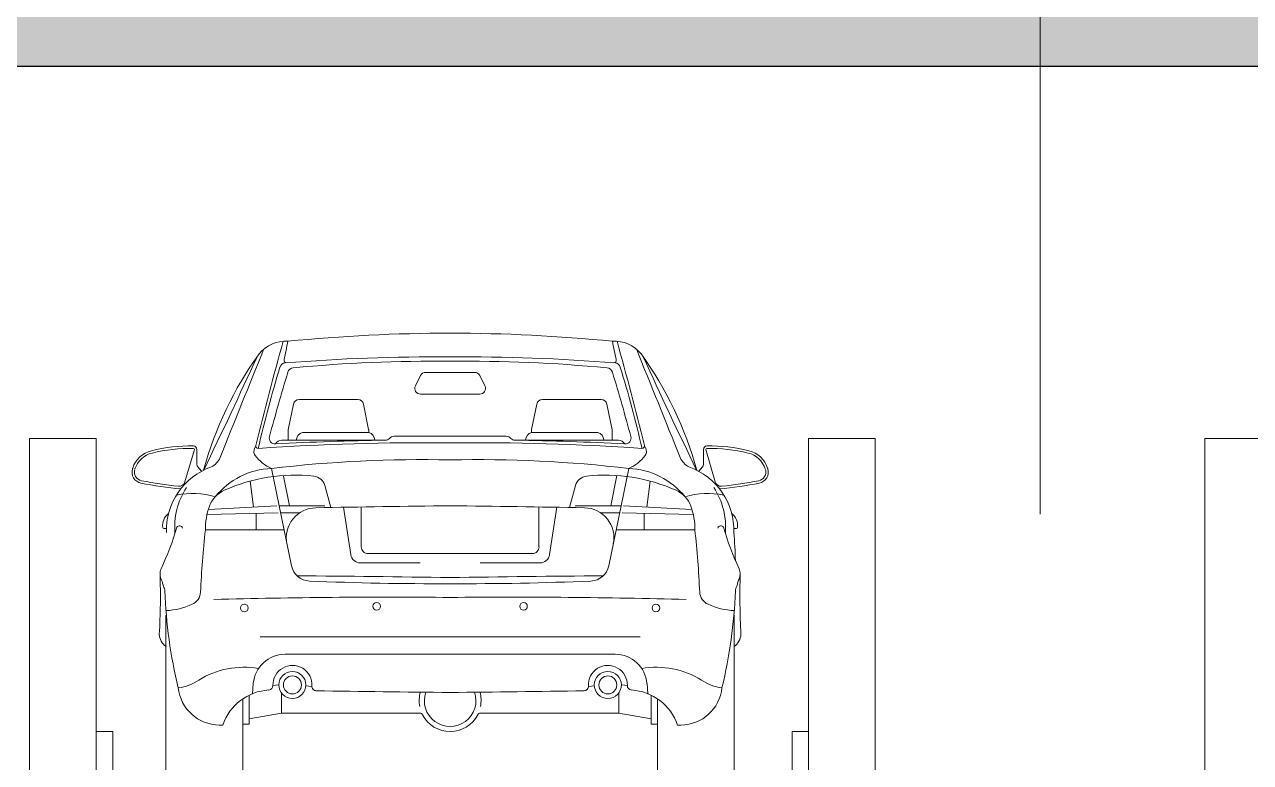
# Model space of a CAD drawing. Header units: millimetres. Extents: x -39507 to 33074, y -24219 to 30962.
# Drawn here: x -6733 to -3051, y -8443 to -6225 of the extents above; entities that cross this region are included whole.
import ezdxf

# ---------------------------------------------------------------- set-up
doc = ezdxf.new("R2010")
doc.units = ezdxf.units.MM
doc.linetypes.add('Осевые', pattern=[6350, 1270, -952.5, 3175, -952.5])
for name, color, linetype, lineweight, true_color in [('Оси-3', 7, 'Осевые', 9, 0xaaaaaa), ('Парковка-1', 7, 'Continuous', 9, 0xaaaaaa), ('Элементы узлов-1', 7, 'Continuous', 9, 0xaaaaaa)]:
    doc.layers.add(name, color=color, linetype=linetype, lineweight=lineweight, true_color=true_color)
for name, color, linetype, lineweight in [('Перекрытия', 7, 'Continuous', 9), ('Стены', 7, 'Continuous', 9), ('Структура _1_', 7, 'Continuous', 18), ('Фундамент несущей конструкции', 7, 'Continuous', 9), ('Штриховка разреза-2', 7, 'Continuous', 9)]:
    doc.layers.add(name, color=color, linetype=linetype, lineweight=lineweight)

# ---------------------------------------------------------------- blocks, each defined once
blk = doc.blocks.new('Стена наружная на отм_-10_450 - Стена наружная на отм_-10_450-507337-Разрез 2-2')
at = {"layer": 'Фундамент несущей конструкции'}
for p, q in [((-9282.9, -6350), (-5782.9, -6350)), ((-5782.9, -6350), (-3682.9, -6350)), ((-3682.9, -6350), (-2232.9, -6350))]:
    blk.add_line(p, q, dxfattribs=at)
blk = doc.blocks.new('Прк_Свб_Механизированная парковка_Параллельная - Прк_Свб_Механизированная парковка_Параллельная-V211-Разрез 2-2')
at = {"layer": 'Парковка-1'}
for p in [(-3187.9, -9950), (-2987.9, -7470)]:
    blk.add_line(p, (-3187.9, -7470), dxfattribs=at)
blk = doc.blocks.new('Прк_Свб_Механизированная парковка_Параллельная - Прк_Свб_Механизированная парковка_Параллельная-V210-Разрез 2-2')
at = {"layer": 'Парковка-1'}
for p, q in [((-617.9, -9950), (-617.9, -7470)), ((-417.9, -7470), (-617.9, -7470)), ((-417.9, -7470), (-417.9, -9950)), ((1722.1, -9950), (1722.1, -7470)), ((1922.1, -7470), (1722.1, -7470)), ((1922.1, -7470), (1922.1, -9950)), ((-367.9, -8350), (-417.9, -8350)), ((-417.9, -8350), (-417.9, -8600)), ((-367.9, -8539.9), (-367.9, -8350)), ((1722.1, -8350), (1672.1, -8350)), ((1672.1, -8350), (1672.1, -8539.9)), ((1722.1, -8600), (1722.1, -8350))]:
    blk.add_line(p, q, dxfattribs=at)
blk.add_arc((-138.8, -7612.4), 171.1, 161.674, 162.3817, dxfattribs=at)
at = {"layer": 'Элементы узлов-1'}
for p, q in [((556.4, -7280.3), (541, -7311.3)), ((645.4, -7270.7), (571.9, -7270.7)), ((718.8, -7270.7), (645.4, -7270.7)), ((734.3, -7280.3), (749.8, -7311.3)), ((368.3, -7352), (191.7, -7352)), ((556.5, -7336.3), (645.4, -7336.3)), ((645.4, -7336.3), (734.3, -7336.3)), ((922.5, -7352), (1099, -7352)), ((159.2, -7443), (174.8, -7365.9)), ((400.6, -7442.2), (385.2, -7365.9)), ((890.1, -7442.2), (905.5, -7365.9)), ((1131.5, -7443), (1116, -7365.9)), ((158.8, -7474.5), (158.8, -7446.5)), ((201.7, -7451.6), (401, -7451.6)), ((401, -7451.6), (401, -7445.6)), ((645.4, -7462.8), (476.8, -7462.8)), ((813.9, -7462.8), (645.4, -7462.8)), ((889.7, -7451.6), (889.7, -7445.6)), ((1089, -7451.6), (889.7, -7451.6)), ((1131.9, -7474.5), (1131.9, -7446.5)), ((-122.6, -7502.2), (-151, -7599.8)), ((-115.3, -7502.2), (-115.3, -7548)), ((450.5, -7474.5), (140.1, -7474.5)), ((840.2, -7474.5), (1150.7, -7474.5)), ((1406, -7502.2), (1406, -7548)), ((1413.4, -7502.2), (1441.7, -7599.8)), ((-112.7, -7554.8), (-101.1, -7568)), ((108.7, -7559.5), (168.7, -7852.2)), ((145, -7582.4), (163.2, -7671.6)), ((1182, -7559.5), (1122, -7852.2)), ((1146, -7580.9), (1127.5, -7671.6)), ((1403.5, -7554.8), (1391.8, -7568)), ((44.9, -7597.5), (54.8, -7675.5)), ((287.3, -7676.9), (268.9, -7610.7)), ((1003.4, -7676.9), (1021.8, -7610.7)), ((1245.8, -7597.5), (1235.9, -7675.5)), ((129.1, -7692.7), (-84.9, -7698.3)), ((124.8, -7671.6), (-80.8, -7682.9)), ((63, -7694.4), (63, -7744.3)), ((269.4, -7671.6), (131.7, -7671.6)), ((136, -7692.7), (193.8, -7692.7)), ((346.9, -7818.7), (325.1, -7676.3)), ((378.5, -7675.4), (378.5, -7795)), ((912.2, -7675.4), (912.2, -7795)), ((943.9, -7818.7), (965.7, -7676.3)), ((1021.3, -7671.6), (1159, -7671.6)), ((1154.7, -7692.7), (1096.9, -7692.7)), ((1161.6, -7692.7), (1375.6, -7698.3)), ((1166, -7671.6), (1371.5, -7682.9)), ((1227.7, -7694.4), (1227.7, -7744.3)), ((-89.8, -7744.3), (146.6, -7744.3)), ((1380.5, -7744.3), (1144.1, -7744.3)), ((398.8, -7815.2), (645.4, -7815.2)), ((645.4, -7815.2), (892, -7815.2)), ((555.2, -7843.5), (375.7, -7843.5)), ((735.5, -7843.5), (915, -7843.5)), ((-208, -8506.5), (-208, -8000.8)), ((1498.7, -8506.5), (1498.7, -8000.8)), ((645.4, -8065.8), (74.7, -8065.8)), ((1216, -8065.8), (645.4, -8065.8)), ((645.4, -8118.1), (149.6, -8118.1)), ((1141.2, -8118.1), (645.4, -8118.1)), ((54.1, -8206.1), (51.7, -8236.7)), ((131, -8210.2), (113.1, -8212.4)), ((1159.7, -8210.2), (1177.6, -8212.4)), ((1236.6, -8206.1), (1239.1, -8236.7)), ((41.5, -8328.4), (41.5, -8241.2)), ((138.5, -8294.9), (138.5, -8233.7)), ((230.2, -8214.6), (212.2, -8213.3)), ((1060.5, -8214.6), (1078.5, -8213.3)), ((1152.2, -8294.9), (1152.2, -8233.7)), ((1249.2, -8328.4), (1249.2, -8241.2)), ((22.4, -8252.3), (22.4, -8506.5)), ((1268.3, -8252.3), (1268.3, -8506.5)), ((41.5, -8311.9), (138.5, -8294.9)), ((138.5, -8294.9), (554.6, -8294.9)), ((1152.2, -8294.9), (736.2, -8294.9)), ((1249.2, -8311.9), (1152.2, -8294.9)), ((-47.9, -8330.8), (-37.6, -8330.8)), ((22.4, -8328.4), (41.5, -8328.4)), ((1268.3, -8328.4), (1249.2, -8328.4)), ((1338.6, -8330.8), (1328.3, -8330.8))]:
    blk.add_line(p, q, dxfattribs=at)
for centre, radius in [((27.3, -7979), 11.4), ((424.9, -7974), 11.4), ((865.8, -7974), 11.4), ((1263.5, -7979), 11.4), ((171.7, -8210.2), 40.6), ((1119, -8210.2), 40.6), ((171.7, -8210.2), 27), ((1119, -8210.2), 27)]:
    blk.add_circle(centre, radius, dxfattribs=at)
for centre, radius, start, end in [((11118.5, -10232.6), 11391.9, 164.4425, 166.06975), ((150.4, -7276.9), 99.9, 85.7838, 141.6623), ((-617.8, -7048.9), 786, 346.4979, 350.6005), ((648.9, -12087.1), 4934.3, 90.0409, 95.713), ((641.8, -12087.1), 4934.3, 84.287, 89.9591), ((1140.4, -7276.9), 99.9, 38.3377, 94.2162), ((1908.5, -7048.9), 786, 189.3995, 193.5021), ((-9827.8, -10232.6), 11391.9, 13.93025, 15.5575), ((942.6, -7845.6), 1075, 144.0802, 164.861), ((51265.4, -28019.4), 55251.7, 157.86428, 158.22937), ((-49974.6, -28019.4), 55251.7, 21.77063, 22.13572), ((348.2, -7845.6), 1075, 15.139, 35.9198), ((-18146.5, 1133.6), 20038.2, 334.27309, 335.34979), ((151.5, -7259.8), 17.8, 94.5001, 163.0632), ((153.9, -7234.2), 7.59, 166.4979, 274.4568), ((611.9, -13110.7), 5886.7, 89.67465, 94.50007), ((592, -11635.8), 4398.6, 89.305, 95.4501), ((678.8, -13110.7), 5886.7, 85.49993, 90.32535), ((698.7, -11635.8), 4398.6, 84.5499, 90.695), ((1136.8, -7234.2), 7.59, 265.5432, 13.5021), ((1139.3, -7259.8), 17.8, 16.9368, 85.4999), ((19437.3, 1133.6), 20038.2, 204.65021, 205.72691), ((3653.9, -8326.4), 3679.1, 163.0632, 167.011), ((7201.7, -9395.2), 7357.2, 163.21267, 164.77719), ((176, -7275.7), 18.8, 95.4501, 163.2127), ((571.9, -7288), 17.3, 90, 153.5465), ((718.8, -7288), 17.3, 26.4535, 90), ((1114.7, -7275.7), 18.8, 16.7873, 84.5499), ((-5910.9, -9395.2), 7357.2, 15.22281, 16.78733), ((-2363.2, -8326.4), 3679.1, 12.989, 16.9368), ((556.5, -7319), 17.3, 153.5465, 270), ((734.3, -7319), 17.3, 270, 26.4535), ((191.7, -7369.3), 17.3, 90, 168.5881), ((368.3, -7369.3), 17.3, 11.4119, 90), ((922.5, -7369.3), 17.3, 90, 168.5881), ((1099, -7369.3), 17.3, 11.4119, 90), ((119.8, -7468.1), 17.8, 164.7772, 273.0474), ((176.1, -7446.5), 17.3, 168.5881, 180), ((209, -7476.1), 25.6, 106.4998, 173.9283), ((383.7, -7445.6), 17.3, 0, 11.4119), ((393.7, -7476.1), 25.6, 6.0717, 73.5002), ((450.2, -7456.7), 17.8, 270.8895, 315.2014), ((478.6, -7484.9), 22.2, 94.4926, 135.2014), ((812.1, -7484.9), 22.2, 44.7986, 85.5074), ((840.5, -7456.7), 17.8, 224.7986, 269.1105), ((897, -7476.1), 25.6, 106.4998, 173.9283), ((907.1, -7445.6), 17.3, 168.5881, 180), ((1081.8, -7476.1), 25.6, 6.0717, 73.5002), ((1114.6, -7446.5), 17.3, 0, 11.4119), ((1170.9, -7468.1), 17.8, 266.9526, 15.2228), ((-232.1, -7583.7), 80, 104.0957, 161.674), ((-135.7, -7967.5), 475.7, 88.7503, 104.0957), ((-135.7, -7967.5), 468.3, 88.7503, 104.0957), ((-125.6, -7502.2), 2.91, 360, 88.7503), ((-125.6, -7502.2), 10.2, 0, 88.7503), ((93.7, -7511.4), 37.7, 148.8459, 175.6295), ((73.8, -7509.9), 17.8, 175.6295, 217.0304), ((69, -7491.9), 7.59, 166.0697, 273.9966), ((560.5, -14525.7), 7043.4, 89.3093, 93.99662), ((140.1, -7496.7), 22.2, 90.0461, 150.7436), ((586.5, -16234.3), 8760.8, 90.88947, 93.04741), ((730.3, -14525.7), 7043.4, 86.00338, 90.6907), ((704.2, -16234.3), 8760.8, 86.95259, 89.11053), ((1150.6, -7496.7), 22.2, 29.2564, 89.9539), ((1221.7, -7491.9), 7.59, 266.0034, 13.9303), ((1197.1, -7511.4), 37.7, 4.3705, 31.1541), ((1216.9, -7509.9), 17.8, 322.9696, 4.3705), ((1416.3, -7502.2), 10.2, 91.2497, 180), ((1416.3, -7502.2), 2.91, 91.2497, 180), ((1426.4, -7967.5), 475.7, 75.9043, 91.2497), ((1426.4, -7967.5), 468.3, 75.9043, 91.2497), ((1522.8, -7583.7), 80, 18.326, 75.9043), ((-232.1, -7583.7), 72.7, 104.0957, 161.674), ((-99.9, -7502.2), 59.8, 298.1193, 335.5163), ((159.2, -7445.5), 124.7, 217.0304, 246.1166), ((560.8, -11403.5), 3870.5, 88.7475, 96.7073), ((730, -11403.5), 3870.5, 83.2927, 91.2525), ((1131.5, -7445.5), 124.7, 293.8834, 322.9696), ((1390.7, -7502.2), 59.8, 204.4837, 241.8807), ((1522.8, -7583.7), 72.7, 18.326, 75.9043), ((-276.7, -7570.7), 33.5, 162.3817, 258.997), ((-145.6, -7612.4), 171.1, 161.674, 162.3817), ((-276.7, -7570.7), 26.2, 162.3817, 258.997), ((-4.7, -7745.5), 202, 109.397, 181.9623), ((-105.1, -7548), 10.2, 180, 221.428), ((118.5, -7788.9), 229.6, 92.4534, 141.0622), ((180.1, -8101.4), 521.7, 83.8593, 114.1135), ((231.8, -7621), 38.5, 15.5227, 83.8593), ((1058.9, -7621), 38.5, 96.1407, 164.4773), ((1110.6, -8101.4), 521.7, 65.8865, 96.1407), ((1172.2, -7788.9), 229.6, 38.9378, 87.5466), ((1295.4, -7745.5), 202, 358.0377, 70.603), ((1395.8, -7548), 10.2, 318.572, 0), ((1567.4, -7570.7), 26.2, 281.003, 17.6183), ((1567.4, -7570.7), 33.5, 281.003, 17.6183), ((1436.3, -7612.4), 171.1, 17.6183, 18.326), ((-43.8, -6372.9), 1253.8, 258.997, 264.5122), ((-43.8, -6372.9), 1246.4, 258.997, 264.1692), ((35.8, -7736.2), 217.7, 146.8264, 184.9502), ((-168.6, -7594.7), 18.3, 264.1692, 343.8085), ((1255, -7736.2), 217.7, 355.0498, 33.1736), ((1459.3, -7594.7), 18.3, 196.1915, 275.8308), ((1334.5, -6372.9), 1253.8, 275.4878, 281.003), ((1334.5, -6372.9), 1246.4, 275.8308, 281.003), ((-127.8, -7866.1), 231.6, 72.9961, 102.2038), ((1.1, -7701.6), 83.7, 114.1135, 159.9948), ((1289.6, -7701.6), 83.7, 20.0052, 65.8865), ((1418.6, -7866.1), 231.6, 77.7962, 107.0039), ((-173.2, -7730.6), 44.9, 127.0648, 188.1795), ((114.4, -7742.8), 204.2, 159.9948, 180.4078), ((243.6, -7768), 90.2, 91.0763, 191.5926), ((1259.3, -61829.6), 54161.4, 90.64943, 91.0763), ((31.5, -61829.6), 54161.4, 88.9237, 89.35057), ((1047.1, -7768), 90.2, 348.4074, 88.9237), ((1176.3, -7742.8), 204.2, 359.5922, 20.0052), ((1463.9, -7730.6), 44.9, 351.8205, 52.9352), ((-167.6, -7741.1), 9.21, 13.0469, 148.7544), ((1458.3, -7741.1), 9.21, 31.2456, 166.9531), ((-1024.1, -7487.2), 884.4, 335.0061, 343.6424), ((-214.4, -7736.5), 3.27, 188.1795, 265.5447), ((-204.4, -7608.5), 131.7, 265.5447, 269.0311), ((2935.1, -8072.1), 3042.6, 173.8158, 177.3495), ((-1644.4, -8072.1), 3042.6, 2.6505, 6.1842), ((2314.8, -7487.2), 884.4, 196.3576, 204.9939), ((65.3, -7877.8), 1437.5, 1.6513, 5.0024), ((1495.1, -7608.5), 131.7, 270.9689, 274.4553), ((1505.1, -7736.5), 3.27, 274.4553, 351.8205), ((398.7, -7795), 20.3, 180, 270.0801), ((892, -7795), 20.3, 269.9199, 360), ((375.7, -7814.3), 29.2, 188.6953, 270), ((915, -7814.3), 29.2, 270, 351.3047), ((-2251.9, -7943.2), 2027.1, 356.7448, 1.8553), ((-189.2, -7876.4), 36.7, 155.0061, 181.8553), ((225, -7840.6), 57.4, 191.5926, 267.5409), ((1065.8, -7840.6), 57.4, 272.4591, 348.4074), ((1479.9, -7876.4), 36.7, 358.1447, 24.9939), ((3542.7, -7943.2), 2027.1, 178.1447, 183.2552), ((-110.1, -51984.7), 44103.4, 89.01848, 89.61606), ((602.7, 954.7), 8860.8, 267.54087, 270.27596), ((1400.8, -51984.7), 44103.4, 90.38394, 90.98152), ((688, 954.7), 8860.8, 269.72404, 272.45913), ((1225.4, -7877.8), 1437.5, 181.9837, 193.7227), ((-146.4, -7929.4), 42.2, 293.9425, 357.3495), ((460, -27232), 19285.6, 89.44927, 91.55649), ((830.7, -27232), 19285.6, 88.44351, 90.55073), ((1437.1, -7929.4), 42.2, 182.6505, 246.0575), ((65.3, -7877.8), 1437.5, 346.2773, 358.0163), ((-220.8, -7762), 225.4, 273.2699, 293.9425), ((1511.5, -7762), 225.4, 246.0575, 266.7301), ((-177.8, -8054.6), 50.4, 184.2077, 233.2585), ((1468.5, -8054.6), 50.4, 306.7415, 355.7923), ((149.6, -8213.9), 95.7, 90, 175.3467), ((1141.2, -8213.9), 95.7, 4.6533, 90), ((26.8, -8415.3), 258.3, 80.3869, 121.8355), ((171.7, -8210.2), 58.6, 356.4752, 181.7411), ((1119, -8210.2), 58.6, 358.2589, 183.5248), ((1263.9, -8415.3), 258.3, 58.1645, 99.6131), ((-188.2, -8078), 141.8, 276.9357, 303.7276), ((1478.9, -8078), 141.8, 236.2724, 263.0643), ((-47, -8206.2), 124.6, 185.7841, 269.5996), ((110.3, -8381.6), 156.4, 93.5063, 161.053), ((99.9, -8212.4), 13.2, 273.5063, 1.7411), ((243.4, -8214.6), 13.2, 176.4752, 269.02), ((1017.1, 37013.8), 45248.2, 269.01996, 269.52932), ((645.4, -8257.6), 92.9, 164.039, 190.9633), ((645.4, -8257.6), 77.5, 160.8842, 19.1158), ((273.7, 37013.8), 45248.2, 270.47068, 270.98004), ((645.4, -8257.6), 92.9, 349.0367, 15.961), ((1047.4, -8214.6), 13.2, 270.98, 3.5248), ((1190.8, -8212.4), 13.2, 178.2589, 266.4937), ((1180.4, -8381.6), 156.4, 18.947, 86.4937), ((1337.7, -8206.2), 124.6, 270.4004, 354.2159), ((554.6, -8303.8), 8.95, 26.9755, 90), ((645.4, -8257.6), 92.9, 206.9755, 333.0245), ((736.2, -8303.8), 8.95, 90, 153.0245)]:
    blk.add_arc(centre, radius, start, end, dxfattribs=at)
for points in [[(-225.9, -7877.6), (-225.9, -7877.6), (-225.5, -7886), (-219.7, -7897.5), (-215.4, -7914.5), (-211.2, -7923.4), (-211.2, -7928.8)], [(1516.6, -7877.6), (1516.6, -7877.6), (1516.2, -7886), (1510.4, -7897.5), (1506.2, -7914.5), (1501.9, -7923.4), (1501.9, -7928.8)]]:
    blk.add_open_spline(points, degree=3, knots=[0, 0, 0, 0, 0.00003, 25.19519, 36.938224, 53.287819, 53.287819, 53.287819, 53.287819], dxfattribs=at)

msp = doc.modelspace()

# ---------------------------------------------------------------- hatches: boundary and pattern name
at = {"layer": 'Штриховка разреза-2'}
h = msp.add_hatch(dxfattribs=at)
h.set_pattern_fill('FP_2', color=256, style=0, pattern_type=2)
h.set_pattern_definition([(45, (-2885.9, 6475), (-424.264, 424.264), [600, -100, 20, -100]), (45, (-2885.9, 6899), (-424.264, 424.264), [])])
h.paths.add_polyline_path([(-12289, -6350), (19717.1, -6350), (19717.1, -6100), (-31682.9, -6100), (-31682.9, -6350), (-13332.9, -6350)], flags=0)
h.paths.add_polyline_path([(25717.1, -6350), (25717.1, -6100), (25417.1, -6100), (25417.1, -6350), (25702.9, -6350)], flags=0)

# ---------------------------------------------------------------- linework, layer by layer
at = {"layer": 'Оси-3'}
msp.add_line((-3682.9, -22619.5), (-3682.9, 29000), dxfattribs=at)
at = {"layer": 'Перекрытия'}
for p, q in [((8367.1, -6350), (-15732.9, -6350)), ((-5142.9, -6350), (-6662.9, -6350)), ((-4162.9, -6350), (-4462.9, -6350)), ((-4162.9, -6350), (-4462.9, -6350)), ((-4432.4, -6350), (-2932.4, -6350)), ((-4432.4, -6350), (-2932.4, -6350)), ((-4232.4, -6350), (-3132.4, -6350)), ((-4232.4, -6350), (-3132.4, -6350)), ((-2932.9, -6350), (-3132.9, -6350))]:
    msp.add_line(p, q, dxfattribs=at)
at = {"layer": 'Стены'}
msp.add_line((5967.1, -6351), (-13332.9, -6351), dxfattribs=at)
at = {"layer": 'Структура _1_'}
msp.add_line((-13332.9, -6350), (5967.1, -6350), dxfattribs=at)

# ---------------------------------------------------------------- block references
at = {"layer": 'Парковка-1'}
for name, p in [('Прк_Свб_Механизированная парковка_Параллельная - Прк_Свб_Механизированная парковка_Параллельная-V210-Разрез 2-2', (-6100, 0)), ('Прк_Свб_Механизированная парковка_Параллельная - Прк_Свб_Механизированная парковка_Параллельная-V211-Разрез 2-2', (0, 0))]:
    msp.add_blockref(name, p, dxfattribs=at)
at = {"layer": 'Фундамент несущей конструкции'}
msp.add_blockref('Стена наружная на отм_-10_450 - Стена наружная на отм_-10_450-507337-Разрез 2-2', (0, 0), dxfattribs=at)

doc.saveas('drawing.dxf')
